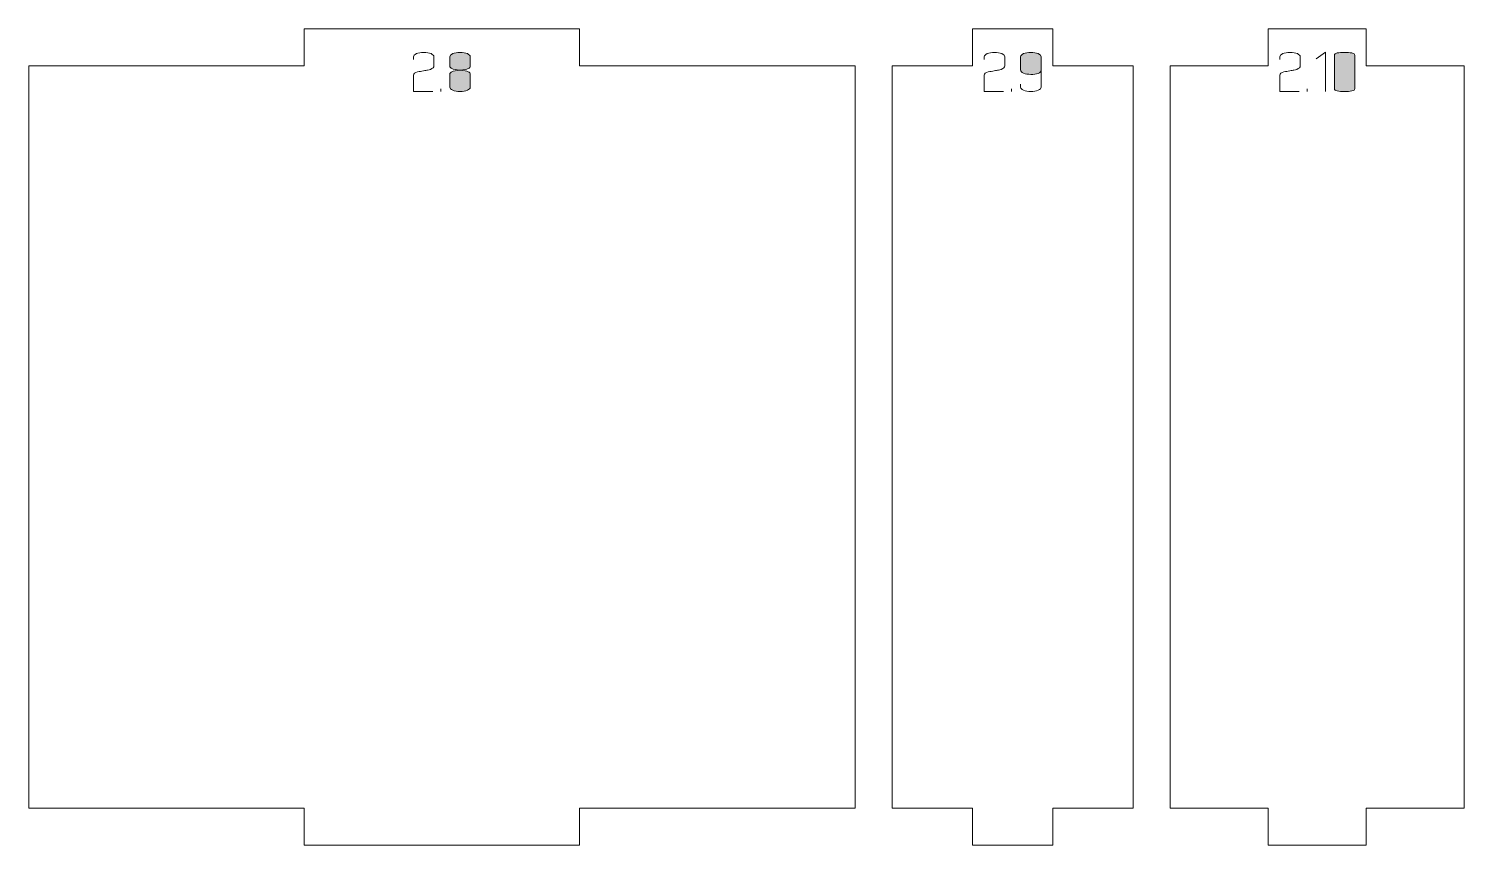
# Model space of a CAD drawing. Header units: centimetres. Extents: x -158 to 228, y -202 to 254.
# Drawn here: x -107.15 to -95.55, y -16.34 to -9.74 of the extents above; entities that cross this region are included whole.
import ezdxf

# ---------------------------------------------------------------- set-up
doc = ezdxf.new("R2010")
doc.units = ezdxf.units.CM
doc.header["$MEASUREMENT"] = 0
doc.layers.add('Capa 1', color=7, linetype='Continuous')

msp = doc.modelspace()

# ---------------------------------------------------------------- hatches: boundary and pattern name
at = {"layer": 'Capa 1', "true_color": 0x3e4095}
h = msp.add_hatch(color=175, dxfattribs=at)
edge = h.paths.add_edge_path()
edge.add_spline(control_points=[(-104.04023, -10.24484), (-104.04023, -10.24484), (-104.04023, -10.1123), (-104.04023, -10.1123), (-104.03931, -10.10038), (-104.02846, -10.09121), (-104.00767, -10.08479), (-103.99911, -10.08417), (-103.99093, -10.08318), (-103.98313, -10.0818), (-103.97534, -10.08043), (-103.96746, -10.07898), (-103.95951, -10.07745), (-103.94484, -10.075), (-103.9336, -10.07301), (-103.92581, -10.07149), (-103.91801, -10.06996), (-103.91044, -10.06797), (-103.9031, -10.06552), (-103.88415, -10.05849), (-103.87467, -10.04947), (-103.87467, -10.03847), (-103.87467, -10.03847), (-103.87467, -9.96371), (-103.87467, -9.96371), (-103.87467, -9.95393), (-103.88254, -9.9456), (-103.89829, -9.93872), (-103.91403, -9.93184), (-103.93368, -9.9284), (-103.95722, -9.9284), (-103.98076, -9.9284), (-104.00041, -9.93184), (-104.01615, -9.93872), (-104.0319, -9.9456), (-104.03977, -9.95393), (-104.03977, -9.96371), (-104.03977, -9.96371), (-104.03977, -9.98618), (-104.03977, -9.98618), (-104.03977, -9.98618), (-104.03977, -9.96371), (-104.03977, -9.96371), (-104.03977, -9.95393), (-104.0319, -9.9456), (-104.01615, -9.93872), (-104.00041, -9.93184), (-103.98076, -9.9284), (-103.95722, -9.9284), (-103.93368, -9.9284), (-103.91403, -9.93184), (-103.89829, -9.93872), (-103.88254, -9.9456), (-103.87467, -9.95393), (-103.87467, -9.96371), (-103.87467, -9.96371), (-103.87467, -10.03847), (-103.87467, -10.03847), (-103.87467, -10.04947), (-103.88415, -10.05849), (-103.9031, -10.06552), (-103.91044, -10.06797), (-103.91801, -10.06996), (-103.92581, -10.07149), (-103.9336, -10.07301), (-103.94484, -10.075), (-103.95951, -10.07745), (-103.96746, -10.07898), (-103.97534, -10.08043), (-103.98313, -10.0818), (-103.99093, -10.08318), (-103.99911, -10.08417), (-104.00767, -10.08479), (-104.02846, -10.09121), (-104.03931, -10.10038), (-104.04023, -10.1123), (-104.04023, -10.1123), (-104.04023, -10.24484), (-104.04023, -10.24484), (-104.04023, -10.24484), (-103.88338, -10.24484), (-103.88338, -10.24484), (-103.88338, -10.24484), (-104.04023, -10.24484), (-104.04023, -10.24484)], knot_values=[0, 0, 0, 0, 0.03571429, 0.03571429, 0.03571429, 0.07142857, 0.07142857, 0.07142857, 0.10714286, 0.10714286, 0.10714286, 0.14285714, 0.14285714, 0.14285714, 0.17857143, 0.17857143, 0.17857143, 0.21428571, 0.21428571, 0.21428571, 0.25, 0.25, 0.25, 0.28571429, 0.28571429, 0.28571429, 0.32142857, 0.32142857, 0.32142857, 0.35714286, 0.35714286, 0.35714286, 0.39285714, 0.39285714, 0.39285714, 0.42857143, 0.42857143, 0.42857143, 0.46428571, 0.46428571, 0.46428571, 0.5, 0.5, 0.5, 0.53571429, 0.53571429, 0.53571429, 0.57142857, 0.57142857, 0.57142857, 0.60714286, 0.60714286, 0.60714286, 0.64285714, 0.64285714, 0.64285714, 0.67857143, 0.67857143, 0.67857143, 0.71428571, 0.71428571, 0.71428571, 0.75, 0.75, 0.75, 0.78571429, 0.78571429, 0.78571429, 0.82142857, 0.82142857, 0.82142857, 0.85714286, 0.85714286, 0.85714286, 0.89285714, 0.89285714, 0.89285714, 0.92857143, 0.92857143, 0.92857143, 0.96428571, 0.96428571, 0.96428571, 1, 1, 1, 1], degree=3, periodic=1)
h = msp.add_hatch(color=175, dxfattribs=at)
edge = h.paths.add_edge_path()
edge.add_spline(control_points=[(-103.74626, -10.03801), (-103.74626, -10.04596), (-103.7406, -10.05314), (-103.72929, -10.05956), (-103.71798, -10.06598), (-103.69612, -10.07026), (-103.66371, -10.0724), (-103.6313, -10.07026), (-103.60944, -10.06598), (-103.59813, -10.05956), (-103.58682, -10.05314), (-103.58116, -10.04596), (-103.58116, -10.03801), (-103.58116, -10.03801), (-103.58116, -9.96371), (-103.58116, -9.96371), (-103.58116, -9.95393), (-103.58903, -9.9456), (-103.60478, -9.93872), (-103.62052, -9.93184), (-103.64017, -9.9284), (-103.66371, -9.9284), (-103.68725, -9.9284), (-103.7069, -9.93184), (-103.72264, -9.93872), (-103.73839, -9.9456), (-103.74626, -9.95393), (-103.74626, -9.96371), (-103.74626, -9.96371), (-103.74626, -10.03801), (-103.74626, -10.03801)], knot_values=[0, 0, 0, 0, 0.1, 0.1, 0.1, 0.2, 0.2, 0.2, 0.3, 0.3, 0.3, 0.4, 0.4, 0.4, 0.5, 0.5, 0.5, 0.6, 0.6, 0.6, 0.7, 0.7, 0.7, 0.8, 0.8, 0.8, 0.9, 0.9, 0.9, 1, 1, 1, 1], degree=3, periodic=1)
h = msp.add_hatch(color=175, dxfattribs=at)
edge = h.paths.add_edge_path()
edge.add_spline(control_points=[(-103.66371, -10.24484), (-103.68725, -10.24484), (-103.7069, -10.2414), (-103.72264, -10.23452), (-103.73839, -10.22764), (-103.74626, -10.21931), (-103.74626, -10.20953), (-103.74626, -10.20953), (-103.74626, -10.10634), (-103.74626, -10.10634), (-103.74626, -10.09808), (-103.7406, -10.0909), (-103.72929, -10.08479), (-103.71798, -10.07867), (-103.69612, -10.07454), (-103.66371, -10.0724), (-103.69612, -10.07026), (-103.71798, -10.06598), (-103.72929, -10.05956), (-103.7406, -10.05314), (-103.74626, -10.04596), (-103.74626, -10.03801), (-103.74626, -10.03801), (-103.74626, -9.96371), (-103.74626, -9.96371), (-103.74626, -9.95393), (-103.73839, -9.9456), (-103.72264, -9.93872), (-103.7069, -9.93184), (-103.68725, -9.9284), (-103.66371, -9.9284), (-103.64017, -9.9284), (-103.62052, -9.93184), (-103.60478, -9.93872), (-103.58903, -9.9456), (-103.58116, -9.95393), (-103.58116, -9.96371), (-103.58116, -9.96371), (-103.58116, -10.03801), (-103.58116, -10.03801), (-103.58116, -10.04596), (-103.58682, -10.05314), (-103.59813, -10.05956), (-103.60944, -10.06598), (-103.6313, -10.07026), (-103.66371, -10.0724), (-103.6313, -10.07454), (-103.60944, -10.07867), (-103.59813, -10.08479), (-103.58682, -10.0909), (-103.58116, -10.09808), (-103.58116, -10.10634), (-103.58116, -10.10634), (-103.58116, -10.20953), (-103.58116, -10.20953), (-103.58116, -10.21931), (-103.58903, -10.22764), (-103.60478, -10.23452), (-103.62052, -10.2414), (-103.64017, -10.24484), (-103.66371, -10.24484)], knot_values=[0, 0, 0, 0, 0.05, 0.05, 0.05, 0.1, 0.1, 0.1, 0.15, 0.15, 0.15, 0.2, 0.2, 0.2, 0.25, 0.25, 0.25, 0.3, 0.3, 0.3, 0.35, 0.35, 0.35, 0.4, 0.4, 0.4, 0.45, 0.45, 0.45, 0.5, 0.5, 0.5, 0.55, 0.55, 0.55, 0.6, 0.6, 0.6, 0.65, 0.65, 0.65, 0.7, 0.7, 0.7, 0.75, 0.75, 0.75, 0.8, 0.8, 0.8, 0.85, 0.85, 0.85, 0.9, 0.9, 0.9, 0.95, 0.95, 0.95, 1, 1, 1, 1], degree=3, periodic=1)
h = msp.add_hatch(color=175, dxfattribs=at)
edge = h.paths.add_edge_path()
edge.add_spline(control_points=[(-99.43118, -10.24484), (-99.43118, -10.24484), (-99.43118, -10.1123), (-99.43118, -10.1123), (-99.43026, -10.10038), (-99.41941, -10.09121), (-99.39862, -10.08479), (-99.39006, -10.08417), (-99.38188, -10.08318), (-99.37408, -10.0818), (-99.36629, -10.08043), (-99.35841, -10.07898), (-99.35046, -10.07745), (-99.33579, -10.075), (-99.32455, -10.07301), (-99.31676, -10.07149), (-99.30896, -10.06996), (-99.30139, -10.06797), (-99.29405, -10.06552), (-99.2751, -10.05849), (-99.26562, -10.04947), (-99.26562, -10.03847), (-99.26562, -10.03847), (-99.26562, -9.96371), (-99.26562, -9.96371), (-99.26562, -9.95393), (-99.27349, -9.9456), (-99.28924, -9.93872), (-99.30498, -9.93184), (-99.32463, -9.9284), (-99.34817, -9.9284), (-99.37171, -9.9284), (-99.39136, -9.93184), (-99.4071, -9.93872), (-99.42285, -9.9456), (-99.43072, -9.95393), (-99.43072, -9.96371), (-99.43072, -9.96371), (-99.43072, -9.98618), (-99.43072, -9.98618), (-99.43072, -9.98618), (-99.43072, -9.96371), (-99.43072, -9.96371), (-99.43072, -9.95393), (-99.42285, -9.9456), (-99.4071, -9.93872), (-99.39136, -9.93184), (-99.37171, -9.9284), (-99.34817, -9.9284), (-99.32463, -9.9284), (-99.30498, -9.93184), (-99.28924, -9.93872), (-99.27349, -9.9456), (-99.26562, -9.95393), (-99.26562, -9.96371), (-99.26562, -9.96371), (-99.26562, -10.03847), (-99.26562, -10.03847), (-99.26562, -10.04947), (-99.2751, -10.05849), (-99.29405, -10.06552), (-99.30139, -10.06797), (-99.30896, -10.06996), (-99.31676, -10.07149), (-99.32455, -10.07301), (-99.33579, -10.075), (-99.35046, -10.07745), (-99.35841, -10.07898), (-99.36629, -10.08043), (-99.37408, -10.0818), (-99.38188, -10.08318), (-99.39006, -10.08417), (-99.39862, -10.08479), (-99.41941, -10.09121), (-99.43026, -10.10038), (-99.43118, -10.1123), (-99.43118, -10.1123), (-99.43118, -10.24484), (-99.43118, -10.24484), (-99.43118, -10.24484), (-99.27433, -10.24484), (-99.27433, -10.24484), (-99.27433, -10.24484), (-99.43118, -10.24484), (-99.43118, -10.24484)], knot_values=[0, 0, 0, 0, 0.03571429, 0.03571429, 0.03571429, 0.07142857, 0.07142857, 0.07142857, 0.10714286, 0.10714286, 0.10714286, 0.14285714, 0.14285714, 0.14285714, 0.17857143, 0.17857143, 0.17857143, 0.21428571, 0.21428571, 0.21428571, 0.25, 0.25, 0.25, 0.28571429, 0.28571429, 0.28571429, 0.32142857, 0.32142857, 0.32142857, 0.35714286, 0.35714286, 0.35714286, 0.39285714, 0.39285714, 0.39285714, 0.42857143, 0.42857143, 0.42857143, 0.46428571, 0.46428571, 0.46428571, 0.5, 0.5, 0.5, 0.53571429, 0.53571429, 0.53571429, 0.57142857, 0.57142857, 0.57142857, 0.60714286, 0.60714286, 0.60714286, 0.64285714, 0.64285714, 0.64285714, 0.67857143, 0.67857143, 0.67857143, 0.71428571, 0.71428571, 0.71428571, 0.75, 0.75, 0.75, 0.78571429, 0.78571429, 0.78571429, 0.82142857, 0.82142857, 0.82142857, 0.85714286, 0.85714286, 0.85714286, 0.89285714, 0.89285714, 0.89285714, 0.92857143, 0.92857143, 0.92857143, 0.96428571, 0.96428571, 0.96428571, 1, 1, 1, 1], degree=3, periodic=1)
h = msp.add_hatch(color=175, dxfattribs=at)
edge = h.paths.add_edge_path()
edge.add_spline(control_points=[(-99.13721, -10.07103), (-99.13721, -10.08081), (-99.12934, -10.08914), (-99.11359, -10.09602), (-99.09785, -10.1029), (-99.0782, -10.10634), (-99.05466, -10.10634), (-99.03142, -10.10695), (-99.01186, -10.10412), (-98.99596, -10.09786), (-98.98006, -10.09159), (-98.97211, -10.08264), (-98.97211, -10.07103), (-98.97211, -10.07103), (-98.97211, -9.96371), (-98.97211, -9.96371), (-98.97211, -9.95393), (-98.97998, -9.9456), (-98.99573, -9.93872), (-99.01147, -9.93184), (-99.03112, -9.9284), (-99.05466, -9.9284), (-99.0782, -9.9284), (-99.09785, -9.93184), (-99.11359, -9.93872), (-99.12934, -9.9456), (-99.13721, -9.95393), (-99.13721, -9.96371), (-99.13721, -9.96371), (-99.13721, -10.07103), (-99.13721, -10.07103)], knot_values=[0, 0, 0, 0, 0.1, 0.1, 0.1, 0.2, 0.2, 0.2, 0.3, 0.3, 0.3, 0.4, 0.4, 0.4, 0.5, 0.5, 0.5, 0.6, 0.6, 0.6, 0.7, 0.7, 0.7, 0.8, 0.8, 0.8, 0.9, 0.9, 0.9, 1, 1, 1, 1], degree=3, periodic=1)
h = msp.add_hatch(color=175, dxfattribs=at)
edge = h.paths.add_edge_path()
edge.add_spline(control_points=[(-99.05466, -10.24484), (-99.0782, -10.24484), (-99.09785, -10.2414), (-99.11359, -10.23452), (-99.12934, -10.22764), (-99.13721, -10.21931), (-99.13721, -10.20953), (-99.13721, -10.20953), (-99.13721, -10.1843), (-99.13721, -10.1843), (-99.13721, -10.1843), (-99.13721, -10.20953), (-99.13721, -10.20953), (-99.13721, -10.21931), (-99.12934, -10.22764), (-99.11359, -10.23452), (-99.09785, -10.2414), (-99.0782, -10.24484), (-99.05466, -10.24484), (-99.03112, -10.24484), (-99.01147, -10.2414), (-98.99573, -10.23452), (-98.97998, -10.22764), (-98.97211, -10.21931), (-98.97211, -10.20953), (-98.97211, -10.20953), (-98.97211, -10.07103), (-98.97211, -10.07103), (-98.97211, -10.08264), (-98.98006, -10.09159), (-98.99596, -10.09786), (-99.01186, -10.10412), (-99.03142, -10.10695), (-99.05466, -10.10634), (-99.0782, -10.10634), (-99.09785, -10.1029), (-99.11359, -10.09602), (-99.12934, -10.08914), (-99.13721, -10.08081), (-99.13721, -10.07103), (-99.13721, -10.07103), (-99.13721, -9.96371), (-99.13721, -9.96371), (-99.13721, -9.95393), (-99.12934, -9.9456), (-99.11359, -9.93872), (-99.09785, -9.93184), (-99.0782, -9.9284), (-99.05466, -9.9284), (-99.03112, -9.9284), (-99.01147, -9.93184), (-98.99573, -9.93872), (-98.97998, -9.9456), (-98.97211, -9.95393), (-98.97211, -9.96371), (-98.97211, -9.96371), (-98.97211, -10.07103), (-98.97211, -10.07103), (-98.97211, -10.07103), (-98.97211, -10.20953), (-98.97211, -10.20953), (-98.97211, -10.21931), (-98.97998, -10.22764), (-98.99573, -10.23452), (-99.01147, -10.2414), (-99.03112, -10.24484), (-99.05466, -10.24484)], knot_values=[0, 0, 0, 0, 0.04545455, 0.04545455, 0.04545455, 0.09090909, 0.09090909, 0.09090909, 0.13636364, 0.13636364, 0.13636364, 0.18181818, 0.18181818, 0.18181818, 0.22727273, 0.22727273, 0.22727273, 0.27272727, 0.27272727, 0.27272727, 0.31818182, 0.31818182, 0.31818182, 0.36363636, 0.36363636, 0.36363636, 0.40909091, 0.40909091, 0.40909091, 0.45454545, 0.45454545, 0.45454545, 0.5, 0.5, 0.5, 0.54545455, 0.54545455, 0.54545455, 0.59090909, 0.59090909, 0.59090909, 0.63636364, 0.63636364, 0.63636364, 0.68181818, 0.68181818, 0.68181818, 0.72727273, 0.72727273, 0.72727273, 0.77272727, 0.77272727, 0.77272727, 0.81818182, 0.81818182, 0.81818182, 0.86363636, 0.86363636, 0.86363636, 0.90909091, 0.90909091, 0.90909091, 0.95454545, 0.95454545, 0.95454545, 1, 1, 1, 1], degree=3, periodic=1)
h = msp.add_hatch(color=175, dxfattribs=at)
edge = h.paths.add_edge_path()
edge.add_spline(control_points=[(-97.04471, -10.24484), (-97.04471, -10.24484), (-97.04471, -10.1123), (-97.04471, -10.1123), (-97.04379, -10.10038), (-97.03294, -10.09121), (-97.01215, -10.08479), (-97.00359, -10.08417), (-96.99541, -10.08318), (-96.98761, -10.0818), (-96.97982, -10.08043), (-96.97194, -10.07898), (-96.96399, -10.07745), (-96.94932, -10.075), (-96.93808, -10.07301), (-96.93029, -10.07149), (-96.92249, -10.06996), (-96.91492, -10.06797), (-96.90758, -10.06552), (-96.88863, -10.05849), (-96.87915, -10.04947), (-96.87915, -10.03847), (-96.87915, -10.03847), (-96.87915, -9.96371), (-96.87915, -9.96371), (-96.87915, -9.95393), (-96.88702, -9.9456), (-96.90277, -9.93872), (-96.91851, -9.93184), (-96.93816, -9.9284), (-96.9617, -9.9284), (-96.98524, -9.9284), (-97.00489, -9.93184), (-97.02063, -9.93872), (-97.03638, -9.9456), (-97.04425, -9.95393), (-97.04425, -9.96371), (-97.04425, -9.96371), (-97.04425, -9.98618), (-97.04425, -9.98618), (-97.04425, -9.98618), (-97.04425, -9.96371), (-97.04425, -9.96371), (-97.04425, -9.95393), (-97.03638, -9.9456), (-97.02063, -9.93872), (-97.00489, -9.93184), (-96.98524, -9.9284), (-96.9617, -9.9284), (-96.93816, -9.9284), (-96.91851, -9.93184), (-96.90277, -9.93872), (-96.88702, -9.9456), (-96.87915, -9.95393), (-96.87915, -9.96371), (-96.87915, -9.96371), (-96.87915, -10.03847), (-96.87915, -10.03847), (-96.87915, -10.04947), (-96.88863, -10.05849), (-96.90758, -10.06552), (-96.91492, -10.06797), (-96.92249, -10.06996), (-96.93029, -10.07149), (-96.93808, -10.07301), (-96.94932, -10.075), (-96.96399, -10.07745), (-96.97194, -10.07898), (-96.97982, -10.08043), (-96.98761, -10.0818), (-96.99541, -10.08318), (-97.00359, -10.08417), (-97.01215, -10.08479), (-97.03294, -10.09121), (-97.04379, -10.10038), (-97.04471, -10.1123), (-97.04471, -10.1123), (-97.04471, -10.24484), (-97.04471, -10.24484), (-97.04471, -10.24484), (-96.88786, -10.24484), (-96.88786, -10.24484), (-96.88786, -10.24484), (-97.04471, -10.24484), (-97.04471, -10.24484)], knot_values=[0, 0, 0, 0, 0.03571429, 0.03571429, 0.03571429, 0.07142857, 0.07142857, 0.07142857, 0.10714286, 0.10714286, 0.10714286, 0.14285714, 0.14285714, 0.14285714, 0.17857143, 0.17857143, 0.17857143, 0.21428571, 0.21428571, 0.21428571, 0.25, 0.25, 0.25, 0.28571429, 0.28571429, 0.28571429, 0.32142857, 0.32142857, 0.32142857, 0.35714286, 0.35714286, 0.35714286, 0.39285714, 0.39285714, 0.39285714, 0.42857143, 0.42857143, 0.42857143, 0.46428571, 0.46428571, 0.46428571, 0.5, 0.5, 0.5, 0.53571429, 0.53571429, 0.53571429, 0.57142857, 0.57142857, 0.57142857, 0.60714286, 0.60714286, 0.60714286, 0.64285714, 0.64285714, 0.64285714, 0.67857143, 0.67857143, 0.67857143, 0.71428571, 0.71428571, 0.71428571, 0.75, 0.75, 0.75, 0.78571429, 0.78571429, 0.78571429, 0.82142857, 0.82142857, 0.82142857, 0.85714286, 0.85714286, 0.85714286, 0.89285714, 0.89285714, 0.89285714, 0.92857143, 0.92857143, 0.92857143, 0.96428571, 0.96428571, 0.96428571, 1, 1, 1, 1], degree=3, periodic=1)
h = msp.add_hatch(color=175, dxfattribs=at)
edge = h.paths.add_edge_path()
edge.add_spline(control_points=[(-96.67461, -9.92794), (-96.67461, -9.92794), (-96.75074, -9.98068), (-96.75074, -9.98068), (-96.75074, -9.98068), (-96.67461, -9.92794), (-96.67461, -9.92794), (-96.67461, -9.92794), (-96.67461, -10.24484), (-96.67461, -10.24484), (-96.67461, -10.24484), (-96.67461, -9.92794), (-96.67461, -9.92794)], knot_values=[0, 0, 0, 0, 0.25, 0.25, 0.25, 0.5, 0.5, 0.5, 0.75, 0.75, 0.75, 1, 1, 1, 1], degree=3, periodic=1)
h = msp.add_hatch(color=175, dxfattribs=at)
edge = h.paths.add_edge_path()
edge.add_spline(control_points=[(-96.60398, -10.22099), (-96.60398, -10.23078), (-96.59611, -10.2372), (-96.58036, -10.24025), (-96.56462, -10.24331), (-96.54497, -10.24484), (-96.52143, -10.24484), (-96.49789, -10.24484), (-96.47824, -10.24331), (-96.4625, -10.24025), (-96.44675, -10.2372), (-96.43888, -10.23078), (-96.43888, -10.22099), (-96.43888, -10.22099), (-96.43888, -9.95271), (-96.43888, -9.95271), (-96.43888, -9.94292), (-96.44675, -9.93642), (-96.4625, -9.93321), (-96.47824, -9.93), (-96.49789, -9.9284), (-96.52143, -9.9284), (-96.54497, -9.9284), (-96.56462, -9.93), (-96.58036, -9.93321), (-96.59611, -9.93642), (-96.60398, -9.94292), (-96.60398, -9.95271), (-96.60398, -9.95271), (-96.60398, -10.22099), (-96.60398, -10.22099)], knot_values=[0, 0, 0, 0, 0.1, 0.1, 0.1, 0.2, 0.2, 0.2, 0.3, 0.3, 0.3, 0.4, 0.4, 0.4, 0.5, 0.5, 0.5, 0.6, 0.6, 0.6, 0.7, 0.7, 0.7, 0.8, 0.8, 0.8, 0.9, 0.9, 0.9, 1, 1, 1, 1], degree=3, periodic=1)
h = msp.add_hatch(color=175, dxfattribs=at)
edge = h.paths.add_edge_path()
edge.add_spline(control_points=[(-96.43888, -10.22099), (-96.43888, -10.23078), (-96.44675, -10.2372), (-96.4625, -10.24025), (-96.47824, -10.24331), (-96.49789, -10.24484), (-96.52143, -10.24484), (-96.54497, -10.24484), (-96.56462, -10.24331), (-96.58036, -10.24025), (-96.59611, -10.2372), (-96.60398, -10.23078), (-96.60398, -10.22099), (-96.60398, -10.22099), (-96.60398, -9.95271), (-96.60398, -9.95271), (-96.60398, -9.94292), (-96.59611, -9.93642), (-96.58036, -9.93321), (-96.56462, -9.93), (-96.54497, -9.9284), (-96.52143, -9.9284), (-96.49789, -9.9284), (-96.47824, -9.93), (-96.4625, -9.93321), (-96.44675, -9.93642), (-96.43888, -9.94292), (-96.43888, -9.95271), (-96.43888, -9.95271), (-96.43888, -10.22099), (-96.43888, -10.22099)], knot_values=[0, 0, 0, 0, 0.1, 0.1, 0.1, 0.2, 0.2, 0.2, 0.3, 0.3, 0.3, 0.4, 0.4, 0.4, 0.5, 0.5, 0.5, 0.6, 0.6, 0.6, 0.7, 0.7, 0.7, 0.8, 0.8, 0.8, 0.9, 0.9, 0.9, 1, 1, 1, 1], degree=3, periodic=1)
h = msp.add_hatch(color=175, dxfattribs=at)
edge = h.paths.add_edge_path()
edge.add_spline(control_points=[(-103.74626, -10.20953), (-103.74626, -10.21931), (-103.73839, -10.22764), (-103.72264, -10.23452), (-103.7069, -10.2414), (-103.68725, -10.24484), (-103.66371, -10.24484), (-103.64017, -10.24484), (-103.62052, -10.2414), (-103.60478, -10.23452), (-103.58903, -10.22764), (-103.58116, -10.21931), (-103.58116, -10.20953), (-103.58116, -10.20953), (-103.58116, -10.10634), (-103.58116, -10.10634), (-103.58116, -10.09808), (-103.58682, -10.0909), (-103.59813, -10.08479), (-103.60944, -10.07867), (-103.6313, -10.07454), (-103.66371, -10.0724), (-103.69612, -10.07454), (-103.71798, -10.07867), (-103.72929, -10.08479), (-103.7406, -10.0909), (-103.74626, -10.09808), (-103.74626, -10.10634), (-103.74626, -10.10634), (-103.74626, -10.20953), (-103.74626, -10.20953)], knot_values=[0, 0, 0, 0, 0.1, 0.1, 0.1, 0.2, 0.2, 0.2, 0.3, 0.3, 0.3, 0.4, 0.4, 0.4, 0.5, 0.5, 0.5, 0.6, 0.6, 0.6, 0.7, 0.7, 0.7, 0.8, 0.8, 0.8, 0.9, 0.9, 0.9, 1, 1, 1, 1], degree=3, periodic=1)
h = msp.add_hatch(color=175, dxfattribs=at)
edge = h.paths.add_edge_path()
edge.add_spline(control_points=[(-103.81964, -10.24484), (-103.81964, -10.24484), (-103.81964, -10.22237), (-103.81964, -10.22237), (-103.81964, -10.22237), (-103.81964, -10.24484), (-103.81964, -10.24484)], knot_values=[0, 0, 0, 0, 0.5, 0.5, 0.5, 1, 1, 1, 1], degree=3, periodic=1)
h = msp.add_hatch(color=175, dxfattribs=at)
edge = h.paths.add_edge_path()
edge.add_spline(control_points=[(-99.21059, -10.24484), (-99.21059, -10.24484), (-99.21059, -10.22237), (-99.21059, -10.22237), (-99.21059, -10.22237), (-99.21059, -10.24484), (-99.21059, -10.24484)], knot_values=[0, 0, 0, 0, 0.5, 0.5, 0.5, 1, 1, 1, 1], degree=3, periodic=1)
h = msp.add_hatch(color=175, dxfattribs=at)
edge = h.paths.add_edge_path()
edge.add_spline(control_points=[(-96.82412, -10.24484), (-96.82412, -10.24484), (-96.82412, -10.22237), (-96.82412, -10.22237), (-96.82412, -10.22237), (-96.82412, -10.24484), (-96.82412, -10.24484)], knot_values=[0, 0, 0, 0, 0.5, 0.5, 0.5, 1, 1, 1, 1], degree=3, periodic=1)

# ---------------------------------------------------------------- linework, layer by layer
at = {"layer": 'Capa 1', "color": 240, "lineweight": 9}
for points in [[(-107.14697, -10.03684), (-107.14697, -10.03684), (-107.14697, -16.03684), (-107.14697, -16.03684), (-107.14697, -16.03684), (-104.92279, -16.03684), (-104.92279, -16.03684), (-104.92279, -16.03684), (-104.92279, -16.33684), (-104.92279, -16.33684), (-104.92279, -16.33684), (-102.69861, -16.33684), (-102.69861, -16.33684), (-102.69861, -16.33684), (-102.69861, -16.03684), (-102.69861, -16.03684), (-102.69861, -16.03684), (-100.47443, -16.03684), (-100.47443, -16.03684), (-100.47443, -16.03684), (-100.47443, -10.03684), (-100.47443, -10.03684), (-100.47443, -10.03684), (-102.69861, -10.03684), (-102.69861, -10.03684), (-102.69861, -10.03684), (-102.69861, -9.73684), (-102.69861, -9.73684), (-102.69861, -9.73684), (-104.92279, -9.73684), (-104.92279, -9.73684), (-104.92279, -9.73684), (-104.92279, -10.03684), (-104.92279, -10.03684), (-104.92279, -10.03684), (-107.14697, -10.03684), (-107.14697, -10.03684)], [(-100.17443, -10.03684), (-100.17443, -10.03684), (-100.17443, -16.03684), (-100.17443, -16.03684), (-100.17443, -16.03684), (-99.5259, -16.03684), (-99.5259, -16.03684), (-99.5259, -16.03684), (-99.5259, -16.33684), (-99.5259, -16.33684), (-99.5259, -16.33684), (-98.87738, -16.33684), (-98.87738, -16.33684), (-98.87738, -16.33684), (-98.87738, -16.03684), (-98.87738, -16.03684), (-98.87738, -16.03684), (-98.22886, -16.03684), (-98.22886, -16.03684), (-98.22886, -16.03684), (-98.22886, -10.03684), (-98.22886, -10.03684), (-98.22886, -10.03684), (-98.87738, -10.03684), (-98.87738, -10.03684), (-98.87738, -10.03684), (-98.87738, -9.73684), (-98.87738, -9.73684), (-98.87738, -9.73684), (-99.5259, -9.73684), (-99.5259, -9.73684), (-99.5259, -9.73684), (-99.5259, -10.03684), (-99.5259, -10.03684), (-99.5259, -10.03684), (-100.17443, -10.03684), (-100.17443, -10.03684)], [(-97.92886, -10.03684), (-97.92886, -10.03684), (-97.92886, -16.03684), (-97.92886, -16.03684), (-97.92886, -16.03684), (-97.13748, -16.03684), (-97.13748, -16.03684), (-97.13748, -16.03684), (-97.13748, -16.33684), (-97.13748, -16.33684), (-97.13748, -16.33684), (-96.3461, -16.33684), (-96.3461, -16.33684), (-96.3461, -16.33684), (-96.3461, -16.03684), (-96.3461, -16.03684), (-96.3461, -16.03684), (-95.55473, -16.03684), (-95.55473, -16.03684), (-95.55473, -16.03684), (-95.55473, -10.03684), (-95.55473, -10.03684), (-95.55473, -10.03684), (-96.3461, -10.03684), (-96.3461, -10.03684), (-96.3461, -10.03684), (-96.3461, -9.73684), (-96.3461, -9.73684), (-96.3461, -9.73684), (-97.13748, -9.73684), (-97.13748, -9.73684), (-97.13748, -9.73684), (-97.13748, -10.03684), (-97.13748, -10.03684), (-97.13748, -10.03684), (-97.92886, -10.03684), (-97.92886, -10.03684)]]:
    msp.add_open_spline(points, degree=3, knots=[0, 0, 0, 0, 0.08333333, 0.08333333, 0.08333333, 0.16666667, 0.16666667, 0.16666667, 0.25, 0.25, 0.25, 0.33333333, 0.33333333, 0.33333333, 0.41666667, 0.41666667, 0.41666667, 0.5, 0.5, 0.5, 0.58333333, 0.58333333, 0.58333333, 0.66666667, 0.66666667, 0.66666667, 0.75, 0.75, 0.75, 0.83333333, 0.83333333, 0.83333333, 0.91666667, 0.91666667, 0.91666667, 1, 1, 1, 1], dxfattribs=at)
at = {"layer": 'Capa 1', "color": 114, "lineweight": 9}
for points, knots in [([(-104.04023, -10.24484), (-104.04023, -10.24484), (-104.04023, -10.1123), (-104.04023, -10.1123), (-104.03931, -10.10038), (-104.02846, -10.09121), (-104.00767, -10.08479), (-103.99911, -10.08417), (-103.99093, -10.08318), (-103.98313, -10.0818), (-103.97534, -10.08043), (-103.96746, -10.07898), (-103.95951, -10.07745), (-103.94484, -10.075), (-103.9336, -10.07301), (-103.92581, -10.07149), (-103.91801, -10.06996), (-103.91044, -10.06797), (-103.9031, -10.06552), (-103.88415, -10.05849), (-103.87467, -10.04947), (-103.87467, -10.03847), (-103.87467, -10.03847), (-103.87467, -9.96371), (-103.87467, -9.96371), (-103.87467, -9.95393), (-103.88254, -9.9456), (-103.89829, -9.93872), (-103.91403, -9.93184), (-103.93368, -9.9284), (-103.95722, -9.9284), (-103.98076, -9.9284), (-104.00041, -9.93184), (-104.01615, -9.93872), (-104.0319, -9.9456), (-104.03977, -9.95393), (-104.03977, -9.96371), (-104.03977, -9.96371), (-104.03977, -9.98618), (-104.03977, -9.98618), (-104.03977, -9.98618), (-104.03977, -9.96371), (-104.03977, -9.96371), (-104.03977, -9.95393), (-104.0319, -9.9456), (-104.01615, -9.93872), (-104.00041, -9.93184), (-103.98076, -9.9284), (-103.95722, -9.9284), (-103.93368, -9.9284), (-103.91403, -9.93184), (-103.89829, -9.93872), (-103.88254, -9.9456), (-103.87467, -9.95393), (-103.87467, -9.96371), (-103.87467, -9.96371), (-103.87467, -10.03847), (-103.87467, -10.03847), (-103.87467, -10.04947), (-103.88415, -10.05849), (-103.9031, -10.06552), (-103.91044, -10.06797), (-103.91801, -10.06996), (-103.92581, -10.07149), (-103.9336, -10.07301), (-103.94484, -10.075), (-103.95951, -10.07745), (-103.96746, -10.07898), (-103.97534, -10.08043), (-103.98313, -10.0818), (-103.99093, -10.08318), (-103.99911, -10.08417), (-104.00767, -10.08479), (-104.02846, -10.09121), (-104.03931, -10.10038), (-104.04023, -10.1123), (-104.04023, -10.1123), (-104.04023, -10.24484), (-104.04023, -10.24484), (-104.04023, -10.24484), (-103.88338, -10.24484), (-103.88338, -10.24484), (-103.88338, -10.24484), (-104.04023, -10.24484), (-104.04023, -10.24484)], [0, 0, 0, 0, 0.03571429, 0.03571429, 0.03571429, 0.07142857, 0.07142857, 0.07142857, 0.10714286, 0.10714286, 0.10714286, 0.14285714, 0.14285714, 0.14285714, 0.17857143, 0.17857143, 0.17857143, 0.21428571, 0.21428571, 0.21428571, 0.25, 0.25, 0.25, 0.28571429, 0.28571429, 0.28571429, 0.32142857, 0.32142857, 0.32142857, 0.35714286, 0.35714286, 0.35714286, 0.39285714, 0.39285714, 0.39285714, 0.42857143, 0.42857143, 0.42857143, 0.46428571, 0.46428571, 0.46428571, 0.5, 0.5, 0.5, 0.53571429, 0.53571429, 0.53571429, 0.57142857, 0.57142857, 0.57142857, 0.60714286, 0.60714286, 0.60714286, 0.64285714, 0.64285714, 0.64285714, 0.67857143, 0.67857143, 0.67857143, 0.71428571, 0.71428571, 0.71428571, 0.75, 0.75, 0.75, 0.78571429, 0.78571429, 0.78571429, 0.82142857, 0.82142857, 0.82142857, 0.85714286, 0.85714286, 0.85714286, 0.89285714, 0.89285714, 0.89285714, 0.92857143, 0.92857143, 0.92857143, 0.96428571, 0.96428571, 0.96428571, 1, 1, 1, 1]), ([(-103.74626, -10.03801), (-103.74626, -10.04596), (-103.7406, -10.05314), (-103.72929, -10.05956), (-103.71798, -10.06598), (-103.69612, -10.07026), (-103.66371, -10.0724), (-103.6313, -10.07026), (-103.60944, -10.06598), (-103.59813, -10.05956), (-103.58682, -10.05314), (-103.58116, -10.04596), (-103.58116, -10.03801), (-103.58116, -10.03801), (-103.58116, -9.96371), (-103.58116, -9.96371), (-103.58116, -9.95393), (-103.58903, -9.9456), (-103.60478, -9.93872), (-103.62052, -9.93184), (-103.64017, -9.9284), (-103.66371, -9.9284), (-103.68725, -9.9284), (-103.7069, -9.93184), (-103.72264, -9.93872), (-103.73839, -9.9456), (-103.74626, -9.95393), (-103.74626, -9.96371), (-103.74626, -9.96371), (-103.74626, -10.03801), (-103.74626, -10.03801)], [0, 0, 0, 0, 0.1, 0.1, 0.1, 0.2, 0.2, 0.2, 0.3, 0.3, 0.3, 0.4, 0.4, 0.4, 0.5, 0.5, 0.5, 0.6, 0.6, 0.6, 0.7, 0.7, 0.7, 0.8, 0.8, 0.8, 0.9, 0.9, 0.9, 1, 1, 1, 1]), ([(-103.66371, -10.24484), (-103.68725, -10.24484), (-103.7069, -10.2414), (-103.72264, -10.23452), (-103.73839, -10.22764), (-103.74626, -10.21931), (-103.74626, -10.20953), (-103.74626, -10.20953), (-103.74626, -10.10634), (-103.74626, -10.10634), (-103.74626, -10.09808), (-103.7406, -10.0909), (-103.72929, -10.08479), (-103.71798, -10.07867), (-103.69612, -10.07454), (-103.66371, -10.0724), (-103.69612, -10.07026), (-103.71798, -10.06598), (-103.72929, -10.05956), (-103.7406, -10.05314), (-103.74626, -10.04596), (-103.74626, -10.03801), (-103.74626, -10.03801), (-103.74626, -9.96371), (-103.74626, -9.96371), (-103.74626, -9.95393), (-103.73839, -9.9456), (-103.72264, -9.93872), (-103.7069, -9.93184), (-103.68725, -9.9284), (-103.66371, -9.9284), (-103.64017, -9.9284), (-103.62052, -9.93184), (-103.60478, -9.93872), (-103.58903, -9.9456), (-103.58116, -9.95393), (-103.58116, -9.96371), (-103.58116, -9.96371), (-103.58116, -10.03801), (-103.58116, -10.03801), (-103.58116, -10.04596), (-103.58682, -10.05314), (-103.59813, -10.05956), (-103.60944, -10.06598), (-103.6313, -10.07026), (-103.66371, -10.0724), (-103.6313, -10.07454), (-103.60944, -10.07867), (-103.59813, -10.08479), (-103.58682, -10.0909), (-103.58116, -10.09808), (-103.58116, -10.10634), (-103.58116, -10.10634), (-103.58116, -10.20953), (-103.58116, -10.20953), (-103.58116, -10.21931), (-103.58903, -10.22764), (-103.60478, -10.23452), (-103.62052, -10.2414), (-103.64017, -10.24484), (-103.66371, -10.24484)], [0, 0, 0, 0, 0.05, 0.05, 0.05, 0.1, 0.1, 0.1, 0.15, 0.15, 0.15, 0.2, 0.2, 0.2, 0.25, 0.25, 0.25, 0.3, 0.3, 0.3, 0.35, 0.35, 0.35, 0.4, 0.4, 0.4, 0.45, 0.45, 0.45, 0.5, 0.5, 0.5, 0.55, 0.55, 0.55, 0.6, 0.6, 0.6, 0.65, 0.65, 0.65, 0.7, 0.7, 0.7, 0.75, 0.75, 0.75, 0.8, 0.8, 0.8, 0.85, 0.85, 0.85, 0.9, 0.9, 0.9, 0.95, 0.95, 0.95, 1, 1, 1, 1]), ([(-99.43118, -10.24484), (-99.43118, -10.24484), (-99.43118, -10.1123), (-99.43118, -10.1123), (-99.43026, -10.10038), (-99.41941, -10.09121), (-99.39862, -10.08479), (-99.39006, -10.08417), (-99.38188, -10.08318), (-99.37408, -10.0818), (-99.36629, -10.08043), (-99.35841, -10.07898), (-99.35046, -10.07745), (-99.33579, -10.075), (-99.32455, -10.07301), (-99.31676, -10.07149), (-99.30896, -10.06996), (-99.30139, -10.06797), (-99.29405, -10.06552), (-99.2751, -10.05849), (-99.26562, -10.04947), (-99.26562, -10.03847), (-99.26562, -10.03847), (-99.26562, -9.96371), (-99.26562, -9.96371), (-99.26562, -9.95393), (-99.27349, -9.9456), (-99.28924, -9.93872), (-99.30498, -9.93184), (-99.32463, -9.9284), (-99.34817, -9.9284), (-99.37171, -9.9284), (-99.39136, -9.93184), (-99.4071, -9.93872), (-99.42285, -9.9456), (-99.43072, -9.95393), (-99.43072, -9.96371), (-99.43072, -9.96371), (-99.43072, -9.98618), (-99.43072, -9.98618), (-99.43072, -9.98618), (-99.43072, -9.96371), (-99.43072, -9.96371), (-99.43072, -9.95393), (-99.42285, -9.9456), (-99.4071, -9.93872), (-99.39136, -9.93184), (-99.37171, -9.9284), (-99.34817, -9.9284), (-99.32463, -9.9284), (-99.30498, -9.93184), (-99.28924, -9.93872), (-99.27349, -9.9456), (-99.26562, -9.95393), (-99.26562, -9.96371), (-99.26562, -9.96371), (-99.26562, -10.03847), (-99.26562, -10.03847), (-99.26562, -10.04947), (-99.2751, -10.05849), (-99.29405, -10.06552), (-99.30139, -10.06797), (-99.30896, -10.06996), (-99.31676, -10.07149), (-99.32455, -10.07301), (-99.33579, -10.075), (-99.35046, -10.07745), (-99.35841, -10.07898), (-99.36629, -10.08043), (-99.37408, -10.0818), (-99.38188, -10.08318), (-99.39006, -10.08417), (-99.39862, -10.08479), (-99.41941, -10.09121), (-99.43026, -10.10038), (-99.43118, -10.1123), (-99.43118, -10.1123), (-99.43118, -10.24484), (-99.43118, -10.24484), (-99.43118, -10.24484), (-99.27433, -10.24484), (-99.27433, -10.24484), (-99.27433, -10.24484), (-99.43118, -10.24484), (-99.43118, -10.24484)], [0, 0, 0, 0, 0.03571429, 0.03571429, 0.03571429, 0.07142857, 0.07142857, 0.07142857, 0.10714286, 0.10714286, 0.10714286, 0.14285714, 0.14285714, 0.14285714, 0.17857143, 0.17857143, 0.17857143, 0.21428571, 0.21428571, 0.21428571, 0.25, 0.25, 0.25, 0.28571429, 0.28571429, 0.28571429, 0.32142857, 0.32142857, 0.32142857, 0.35714286, 0.35714286, 0.35714286, 0.39285714, 0.39285714, 0.39285714, 0.42857143, 0.42857143, 0.42857143, 0.46428571, 0.46428571, 0.46428571, 0.5, 0.5, 0.5, 0.53571429, 0.53571429, 0.53571429, 0.57142857, 0.57142857, 0.57142857, 0.60714286, 0.60714286, 0.60714286, 0.64285714, 0.64285714, 0.64285714, 0.67857143, 0.67857143, 0.67857143, 0.71428571, 0.71428571, 0.71428571, 0.75, 0.75, 0.75, 0.78571429, 0.78571429, 0.78571429, 0.82142857, 0.82142857, 0.82142857, 0.85714286, 0.85714286, 0.85714286, 0.89285714, 0.89285714, 0.89285714, 0.92857143, 0.92857143, 0.92857143, 0.96428571, 0.96428571, 0.96428571, 1, 1, 1, 1]), ([(-99.13721, -10.07103), (-99.13721, -10.08081), (-99.12934, -10.08914), (-99.11359, -10.09602), (-99.09785, -10.1029), (-99.0782, -10.10634), (-99.05466, -10.10634), (-99.03142, -10.10695), (-99.01186, -10.10412), (-98.99596, -10.09786), (-98.98006, -10.09159), (-98.97211, -10.08264), (-98.97211, -10.07103), (-98.97211, -10.07103), (-98.97211, -9.96371), (-98.97211, -9.96371), (-98.97211, -9.95393), (-98.97998, -9.9456), (-98.99573, -9.93872), (-99.01147, -9.93184), (-99.03112, -9.9284), (-99.05466, -9.9284), (-99.0782, -9.9284), (-99.09785, -9.93184), (-99.11359, -9.93872), (-99.12934, -9.9456), (-99.13721, -9.95393), (-99.13721, -9.96371), (-99.13721, -9.96371), (-99.13721, -10.07103), (-99.13721, -10.07103)], [0, 0, 0, 0, 0.1, 0.1, 0.1, 0.2, 0.2, 0.2, 0.3, 0.3, 0.3, 0.4, 0.4, 0.4, 0.5, 0.5, 0.5, 0.6, 0.6, 0.6, 0.7, 0.7, 0.7, 0.8, 0.8, 0.8, 0.9, 0.9, 0.9, 1, 1, 1, 1]), ([(-99.05466, -10.24484), (-99.0782, -10.24484), (-99.09785, -10.2414), (-99.11359, -10.23452), (-99.12934, -10.22764), (-99.13721, -10.21931), (-99.13721, -10.20953), (-99.13721, -10.20953), (-99.13721, -10.1843), (-99.13721, -10.1843), (-99.13721, -10.1843), (-99.13721, -10.20953), (-99.13721, -10.20953), (-99.13721, -10.21931), (-99.12934, -10.22764), (-99.11359, -10.23452), (-99.09785, -10.2414), (-99.0782, -10.24484), (-99.05466, -10.24484), (-99.03112, -10.24484), (-99.01147, -10.2414), (-98.99573, -10.23452), (-98.97998, -10.22764), (-98.97211, -10.21931), (-98.97211, -10.20953), (-98.97211, -10.20953), (-98.97211, -10.07103), (-98.97211, -10.07103), (-98.97211, -10.08264), (-98.98006, -10.09159), (-98.99596, -10.09786), (-99.01186, -10.10412), (-99.03142, -10.10695), (-99.05466, -10.10634), (-99.0782, -10.10634), (-99.09785, -10.1029), (-99.11359, -10.09602), (-99.12934, -10.08914), (-99.13721, -10.08081), (-99.13721, -10.07103), (-99.13721, -10.07103), (-99.13721, -9.96371), (-99.13721, -9.96371), (-99.13721, -9.95393), (-99.12934, -9.9456), (-99.11359, -9.93872), (-99.09785, -9.93184), (-99.0782, -9.9284), (-99.05466, -9.9284), (-99.03112, -9.9284), (-99.01147, -9.93184), (-98.99573, -9.93872), (-98.97998, -9.9456), (-98.97211, -9.95393), (-98.97211, -9.96371), (-98.97211, -9.96371), (-98.97211, -10.07103), (-98.97211, -10.07103), (-98.97211, -10.07103), (-98.97211, -10.20953), (-98.97211, -10.20953), (-98.97211, -10.21931), (-98.97998, -10.22764), (-98.99573, -10.23452), (-99.01147, -10.2414), (-99.03112, -10.24484), (-99.05466, -10.24484)], [0, 0, 0, 0, 0.04545455, 0.04545455, 0.04545455, 0.09090909, 0.09090909, 0.09090909, 0.13636364, 0.13636364, 0.13636364, 0.18181818, 0.18181818, 0.18181818, 0.22727273, 0.22727273, 0.22727273, 0.27272727, 0.27272727, 0.27272727, 0.31818182, 0.31818182, 0.31818182, 0.36363636, 0.36363636, 0.36363636, 0.40909091, 0.40909091, 0.40909091, 0.45454545, 0.45454545, 0.45454545, 0.5, 0.5, 0.5, 0.54545455, 0.54545455, 0.54545455, 0.59090909, 0.59090909, 0.59090909, 0.63636364, 0.63636364, 0.63636364, 0.68181818, 0.68181818, 0.68181818, 0.72727273, 0.72727273, 0.72727273, 0.77272727, 0.77272727, 0.77272727, 0.81818182, 0.81818182, 0.81818182, 0.86363636, 0.86363636, 0.86363636, 0.90909091, 0.90909091, 0.90909091, 0.95454545, 0.95454545, 0.95454545, 1, 1, 1, 1]), ([(-97.04471, -10.24484), (-97.04471, -10.24484), (-97.04471, -10.1123), (-97.04471, -10.1123), (-97.04379, -10.10038), (-97.03294, -10.09121), (-97.01215, -10.08479), (-97.00359, -10.08417), (-96.99541, -10.08318), (-96.98761, -10.0818), (-96.97982, -10.08043), (-96.97194, -10.07898), (-96.96399, -10.07745), (-96.94932, -10.075), (-96.93808, -10.07301), (-96.93029, -10.07149), (-96.92249, -10.06996), (-96.91492, -10.06797), (-96.90758, -10.06552), (-96.88863, -10.05849), (-96.87915, -10.04947), (-96.87915, -10.03847), (-96.87915, -10.03847), (-96.87915, -9.96371), (-96.87915, -9.96371), (-96.87915, -9.95393), (-96.88702, -9.9456), (-96.90277, -9.93872), (-96.91851, -9.93184), (-96.93816, -9.9284), (-96.9617, -9.9284), (-96.98524, -9.9284), (-97.00489, -9.93184), (-97.02063, -9.93872), (-97.03638, -9.9456), (-97.04425, -9.95393), (-97.04425, -9.96371), (-97.04425, -9.96371), (-97.04425, -9.98618), (-97.04425, -9.98618), (-97.04425, -9.98618), (-97.04425, -9.96371), (-97.04425, -9.96371), (-97.04425, -9.95393), (-97.03638, -9.9456), (-97.02063, -9.93872), (-97.00489, -9.93184), (-96.98524, -9.9284), (-96.9617, -9.9284), (-96.93816, -9.9284), (-96.91851, -9.93184), (-96.90277, -9.93872), (-96.88702, -9.9456), (-96.87915, -9.95393), (-96.87915, -9.96371), (-96.87915, -9.96371), (-96.87915, -10.03847), (-96.87915, -10.03847), (-96.87915, -10.04947), (-96.88863, -10.05849), (-96.90758, -10.06552), (-96.91492, -10.06797), (-96.92249, -10.06996), (-96.93029, -10.07149), (-96.93808, -10.07301), (-96.94932, -10.075), (-96.96399, -10.07745), (-96.97194, -10.07898), (-96.97982, -10.08043), (-96.98761, -10.0818), (-96.99541, -10.08318), (-97.00359, -10.08417), (-97.01215, -10.08479), (-97.03294, -10.09121), (-97.04379, -10.10038), (-97.04471, -10.1123), (-97.04471, -10.1123), (-97.04471, -10.24484), (-97.04471, -10.24484), (-97.04471, -10.24484), (-96.88786, -10.24484), (-96.88786, -10.24484), (-96.88786, -10.24484), (-97.04471, -10.24484), (-97.04471, -10.24484)], [0, 0, 0, 0, 0.03571429, 0.03571429, 0.03571429, 0.07142857, 0.07142857, 0.07142857, 0.10714286, 0.10714286, 0.10714286, 0.14285714, 0.14285714, 0.14285714, 0.17857143, 0.17857143, 0.17857143, 0.21428571, 0.21428571, 0.21428571, 0.25, 0.25, 0.25, 0.28571429, 0.28571429, 0.28571429, 0.32142857, 0.32142857, 0.32142857, 0.35714286, 0.35714286, 0.35714286, 0.39285714, 0.39285714, 0.39285714, 0.42857143, 0.42857143, 0.42857143, 0.46428571, 0.46428571, 0.46428571, 0.5, 0.5, 0.5, 0.53571429, 0.53571429, 0.53571429, 0.57142857, 0.57142857, 0.57142857, 0.60714286, 0.60714286, 0.60714286, 0.64285714, 0.64285714, 0.64285714, 0.67857143, 0.67857143, 0.67857143, 0.71428571, 0.71428571, 0.71428571, 0.75, 0.75, 0.75, 0.78571429, 0.78571429, 0.78571429, 0.82142857, 0.82142857, 0.82142857, 0.85714286, 0.85714286, 0.85714286, 0.89285714, 0.89285714, 0.89285714, 0.92857143, 0.92857143, 0.92857143, 0.96428571, 0.96428571, 0.96428571, 1, 1, 1, 1]), ([(-96.67461, -9.92794), (-96.67461, -9.92794), (-96.75074, -9.98068), (-96.75074, -9.98068), (-96.75074, -9.98068), (-96.67461, -9.92794), (-96.67461, -9.92794), (-96.67461, -9.92794), (-96.67461, -10.24484), (-96.67461, -10.24484), (-96.67461, -10.24484), (-96.67461, -9.92794), (-96.67461, -9.92794)], [0, 0, 0, 0, 0.25, 0.25, 0.25, 0.5, 0.5, 0.5, 0.75, 0.75, 0.75, 1, 1, 1, 1]), ([(-96.60398, -10.22099), (-96.60398, -10.23078), (-96.59611, -10.2372), (-96.58036, -10.24025), (-96.56462, -10.24331), (-96.54497, -10.24484), (-96.52143, -10.24484), (-96.49789, -10.24484), (-96.47824, -10.24331), (-96.4625, -10.24025), (-96.44675, -10.2372), (-96.43888, -10.23078), (-96.43888, -10.22099), (-96.43888, -10.22099), (-96.43888, -9.95271), (-96.43888, -9.95271), (-96.43888, -9.94292), (-96.44675, -9.93642), (-96.4625, -9.93321), (-96.47824, -9.93), (-96.49789, -9.9284), (-96.52143, -9.9284), (-96.54497, -9.9284), (-96.56462, -9.93), (-96.58036, -9.93321), (-96.59611, -9.93642), (-96.60398, -9.94292), (-96.60398, -9.95271), (-96.60398, -9.95271), (-96.60398, -10.22099), (-96.60398, -10.22099)], [0, 0, 0, 0, 0.1, 0.1, 0.1, 0.2, 0.2, 0.2, 0.3, 0.3, 0.3, 0.4, 0.4, 0.4, 0.5, 0.5, 0.5, 0.6, 0.6, 0.6, 0.7, 0.7, 0.7, 0.8, 0.8, 0.8, 0.9, 0.9, 0.9, 1, 1, 1, 1]), ([(-96.43888, -10.22099), (-96.43888, -10.23078), (-96.44675, -10.2372), (-96.4625, -10.24025), (-96.47824, -10.24331), (-96.49789, -10.24484), (-96.52143, -10.24484), (-96.54497, -10.24484), (-96.56462, -10.24331), (-96.58036, -10.24025), (-96.59611, -10.2372), (-96.60398, -10.23078), (-96.60398, -10.22099), (-96.60398, -10.22099), (-96.60398, -9.95271), (-96.60398, -9.95271), (-96.60398, -9.94292), (-96.59611, -9.93642), (-96.58036, -9.93321), (-96.56462, -9.93), (-96.54497, -9.9284), (-96.52143, -9.9284), (-96.49789, -9.9284), (-96.47824, -9.93), (-96.4625, -9.93321), (-96.44675, -9.93642), (-96.43888, -9.94292), (-96.43888, -9.95271), (-96.43888, -9.95271), (-96.43888, -10.22099), (-96.43888, -10.22099)], [0, 0, 0, 0, 0.1, 0.1, 0.1, 0.2, 0.2, 0.2, 0.3, 0.3, 0.3, 0.4, 0.4, 0.4, 0.5, 0.5, 0.5, 0.6, 0.6, 0.6, 0.7, 0.7, 0.7, 0.8, 0.8, 0.8, 0.9, 0.9, 0.9, 1, 1, 1, 1]), ([(-103.74626, -10.20953), (-103.74626, -10.21931), (-103.73839, -10.22764), (-103.72264, -10.23452), (-103.7069, -10.2414), (-103.68725, -10.24484), (-103.66371, -10.24484), (-103.64017, -10.24484), (-103.62052, -10.2414), (-103.60478, -10.23452), (-103.58903, -10.22764), (-103.58116, -10.21931), (-103.58116, -10.20953), (-103.58116, -10.20953), (-103.58116, -10.10634), (-103.58116, -10.10634), (-103.58116, -10.09808), (-103.58682, -10.0909), (-103.59813, -10.08479), (-103.60944, -10.07867), (-103.6313, -10.07454), (-103.66371, -10.0724), (-103.69612, -10.07454), (-103.71798, -10.07867), (-103.72929, -10.08479), (-103.7406, -10.0909), (-103.74626, -10.09808), (-103.74626, -10.10634), (-103.74626, -10.10634), (-103.74626, -10.20953), (-103.74626, -10.20953)], [0, 0, 0, 0, 0.1, 0.1, 0.1, 0.2, 0.2, 0.2, 0.3, 0.3, 0.3, 0.4, 0.4, 0.4, 0.5, 0.5, 0.5, 0.6, 0.6, 0.6, 0.7, 0.7, 0.7, 0.8, 0.8, 0.8, 0.9, 0.9, 0.9, 1, 1, 1, 1]), ([(-103.81964, -10.24484), (-103.81964, -10.24484), (-103.81964, -10.22237), (-103.81964, -10.22237), (-103.81964, -10.22237), (-103.81964, -10.24484), (-103.81964, -10.24484)], [0, 0, 0, 0, 0.5, 0.5, 0.5, 1, 1, 1, 1]), ([(-99.21059, -10.24484), (-99.21059, -10.24484), (-99.21059, -10.22237), (-99.21059, -10.22237), (-99.21059, -10.22237), (-99.21059, -10.24484), (-99.21059, -10.24484)], [0, 0, 0, 0, 0.5, 0.5, 0.5, 1, 1, 1, 1]), ([(-96.82412, -10.24484), (-96.82412, -10.24484), (-96.82412, -10.22237), (-96.82412, -10.22237), (-96.82412, -10.22237), (-96.82412, -10.24484), (-96.82412, -10.24484)], [0, 0, 0, 0, 0.5, 0.5, 0.5, 1, 1, 1, 1])]:
    msp.add_open_spline(points, degree=3, knots=knots, dxfattribs=at)

doc.saveas('drawing.dxf')
